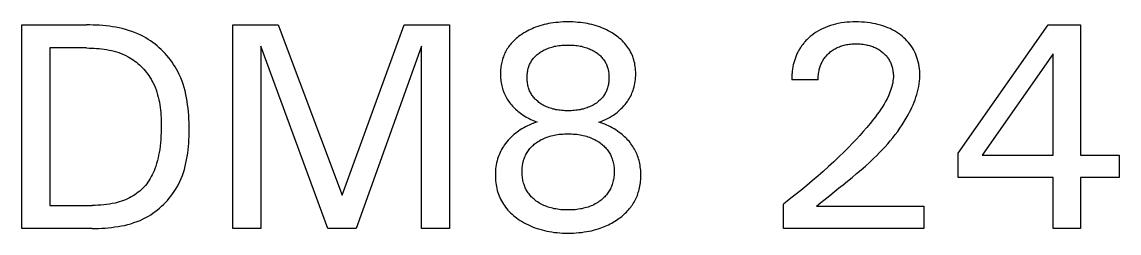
# Model space of a CAD drawing. Extents: x 0 to 420, y 0 to 297.
# Drawn here: x 160.8 to 172.64, y 219.8 to 222.08 of the extents above; entities that cross this region are included whole.
import ezdxf

# ---------------------------------------------------------------- set-up
doc = ezdxf.new("R2010")
doc.units = 0
doc.header["$LTSCALE"] = 23.1
doc.layers.add('10000_FRONT', color=7, linetype='CONTINUOUS')

msp = doc.modelspace()

# ---------------------------------------------------------------- linework, layer by layer
at = {"layer": '10000_FRONT', "color": 7, "linetype": 'CONTINUOUS'}
for p, q in [((166.507, 222.068), (166.483, 222.064)), ((166.533, 222.072), (166.507, 222.068)), ((166.56, 222.076), (166.533, 222.072)), ((166.586, 222.078), (166.56, 222.076)), ((166.612, 222.08), (166.586, 222.078)), ((166.639, 222.082), (166.612, 222.08)), ((166.666, 222.082), (166.639, 222.082)), ((166.692, 222.083), (166.666, 222.082)), ((166.719, 222.082), (166.692, 222.083)), ((166.745, 222.082), (166.719, 222.082)), ((166.772, 222.08), (166.745, 222.082)), ((166.798, 222.078), (166.772, 222.08)), ((166.825, 222.076), (166.798, 222.078)), ((166.851, 222.072), (166.825, 222.076)), ((166.877, 222.068), (166.851, 222.072)), ((166.901, 222.064), (166.877, 222.068)), ((169.638, 222.071), (169.607, 222.065)), ((169.67, 222.075), (169.638, 222.071)), ((169.701, 222.079), (169.67, 222.075)), ((169.733, 222.081), (169.701, 222.079)), ((169.765, 222.082), (169.733, 222.081)), ((169.796, 222.083), (169.765, 222.082)), ((169.827, 222.082), (169.796, 222.083)), ((169.858, 222.081), (169.827, 222.082)), ((169.889, 222.079), (169.858, 222.081)), ((169.92, 222.076), (169.889, 222.079)), ((169.951, 222.072), (169.92, 222.076)), ((169.982, 222.067), (169.951, 222.072)), ((160.8, 219.85), (160.8, 222.05)), ((160.8, 222.05), (161.497, 222.05)), ((161.532, 222.05), (161.497, 222.05)), ((161.567, 222.049), (161.532, 222.05)), ((161.602, 222.048), (161.567, 222.049)), ((161.638, 222.046), (161.602, 222.048)), ((161.673, 222.043), (161.638, 222.046)), ((161.708, 222.04), (161.673, 222.043)), ((161.743, 222.035), (161.708, 222.04)), ((161.778, 222.03), (161.743, 222.035)), ((161.813, 222.025), (161.778, 222.03)), ((161.848, 222.018), (161.813, 222.025)), ((161.882, 222.01), (161.848, 222.018)), ((161.917, 222.001), (161.882, 222.01)), ((161.95, 221.991), (161.917, 222.001)), ((161.984, 221.98), (161.95, 221.991)), ((162.016, 221.968), (161.984, 221.98)), ((162.049, 221.955), (162.016, 221.968)), ((162.081, 221.94), (162.049, 221.955)), ((163.076, 219.85), (163.076, 222.05)), ((163.076, 222.05), (163.564, 222.05)), ((163.564, 222.05), (164.255, 220.209)), ((164.255, 220.209), (164.924, 222.05)), ((164.924, 222.05), (165.412, 222.05)), ((165.412, 222.05), (165.412, 219.85)), ((166.198, 221.952), (166.185, 221.943)), ((166.215, 221.963), (166.198, 221.952)), ((166.232, 221.973), (166.215, 221.963)), ((166.25, 221.983), (166.232, 221.973)), ((166.268, 221.992), (166.25, 221.983)), ((166.286, 222.001), (166.268, 221.992)), ((166.305, 222.009), (166.286, 222.001)), ((166.323, 222.017), (166.305, 222.009)), ((166.342, 222.025), (166.323, 222.017)), ((166.365, 222.033), (166.342, 222.025)), ((166.388, 222.04), (166.365, 222.033)), ((166.412, 222.047), (166.388, 222.04)), ((166.435, 222.053), (166.412, 222.047)), ((166.459, 222.059), (166.435, 222.053)), ((166.483, 222.064), (166.459, 222.059)), ((166.925, 222.059), (166.901, 222.064)), ((166.949, 222.053), (166.925, 222.059)), ((166.973, 222.047), (166.949, 222.053)), ((166.996, 222.04), (166.973, 222.047)), ((167.019, 222.033), (166.996, 222.04)), ((167.042, 222.025), (167.019, 222.033)), ((167.064, 222.016), (167.042, 222.025)), ((167.085, 222.007), (167.064, 222.016)), ((167.106, 221.997), (167.085, 222.007)), ((167.126, 221.987), (167.106, 221.997)), ((167.147, 221.976), (167.126, 221.987)), ((167.167, 221.964), (167.147, 221.976)), ((167.186, 221.952), (167.167, 221.964)), ((167.203, 221.941), (167.186, 221.952)), ((169.349, 221.957), (169.327, 221.941)), ((169.371, 221.972), (169.349, 221.957)), ((169.395, 221.987), (169.371, 221.972)), ((169.419, 222), (169.395, 221.987)), ((169.443, 222.012), (169.419, 222)), ((169.469, 222.024), (169.443, 222.012)), ((169.496, 222.034), (169.469, 222.024)), ((169.523, 222.043), (169.496, 222.034)), ((169.551, 222.052), (169.523, 222.043)), ((169.579, 222.059), (169.551, 222.052)), ((169.607, 222.065), (169.579, 222.059)), ((170.009, 222.062), (169.982, 222.067)), ((170.036, 222.055), (170.009, 222.062)), ((170.063, 222.048), (170.036, 222.055)), ((170.09, 222.04), (170.063, 222.048)), ((170.116, 222.031), (170.09, 222.04)), ((170.142, 222.02), (170.116, 222.031)), ((170.166, 222.01), (170.142, 222.02)), ((170.19, 221.998), (170.166, 222.01)), ((170.213, 221.986), (170.19, 221.998)), ((170.235, 221.972), (170.213, 221.986)), ((170.257, 221.958), (170.235, 221.972)), ((170.278, 221.942), (170.257, 221.958)), ((170.903, 220.665), (171.873, 222.05)), ((171.873, 222.05), (172.221, 222.05)), ((172.221, 222.05), (172.221, 220.641)), ((162.112, 221.924), (162.081, 221.94)), ((162.138, 221.91), (162.112, 221.924)), ((162.163, 221.894), (162.138, 221.91)), ((162.188, 221.878), (162.163, 221.894)), ((162.212, 221.861), (162.188, 221.878)), ((162.236, 221.843), (162.212, 221.861)), ((162.259, 221.824), (162.236, 221.843)), ((166.067, 221.836), (166.058, 221.824)), ((166.077, 221.848), (166.067, 221.836)), ((166.088, 221.86), (166.077, 221.848)), ((166.099, 221.872), (166.088, 221.86)), ((166.11, 221.883), (166.099, 221.872)), ((166.122, 221.894), (166.11, 221.883)), ((166.134, 221.904), (166.122, 221.894)), ((166.146, 221.914), (166.134, 221.904)), ((166.159, 221.924), (166.146, 221.914)), ((166.172, 221.934), (166.159, 221.924)), ((166.185, 221.943), (166.172, 221.934)), ((166.626, 221.83), (166.642, 221.832)), ((166.642, 221.832), (166.659, 221.833)), ((166.659, 221.833), (166.675, 221.833)), ((166.675, 221.833), (166.692, 221.833)), ((166.692, 221.833), (166.709, 221.833)), ((166.709, 221.833), (166.725, 221.833)), ((166.725, 221.833), (166.742, 221.832)), ((166.742, 221.832), (166.759, 221.83)), ((167.218, 221.93), (167.203, 221.941)), ((167.234, 221.918), (167.218, 221.93)), ((167.249, 221.905), (167.234, 221.918)), ((167.264, 221.893), (167.249, 221.905)), ((167.278, 221.879), (167.264, 221.893)), ((167.292, 221.865), (167.278, 221.879)), ((167.305, 221.851), (167.292, 221.865)), ((167.317, 221.836), (167.305, 221.851)), ((167.328, 221.822), (167.317, 221.836)), ((169.218, 221.832), (169.212, 221.823)), ((169.225, 221.84), (169.218, 221.832)), ((169.231, 221.848), (169.225, 221.84)), ((169.238, 221.856), (169.231, 221.848)), ((169.245, 221.864), (169.238, 221.856)), ((169.252, 221.872), (169.245, 221.864)), ((169.259, 221.88), (169.252, 221.872)), ((169.267, 221.888), (169.259, 221.88)), ((169.274, 221.895), (169.267, 221.888)), ((169.282, 221.903), (169.274, 221.895)), ((169.289, 221.91), (169.282, 221.903)), ((169.297, 221.917), (169.289, 221.91)), ((169.305, 221.924), (169.297, 221.917)), ((169.327, 221.941), (169.305, 221.924)), ((169.657, 221.828), (169.67, 221.831)), ((169.67, 221.831), (169.683, 221.834)), ((169.683, 221.834), (169.697, 221.837)), ((169.697, 221.837), (169.711, 221.839)), ((169.711, 221.839), (169.725, 221.841)), ((169.725, 221.841), (169.739, 221.843)), ((169.739, 221.843), (169.754, 221.844)), ((169.754, 221.844), (169.768, 221.845)), ((169.768, 221.845), (169.782, 221.846)), ((169.782, 221.846), (169.796, 221.846)), ((169.796, 221.846), (169.812, 221.846)), ((169.812, 221.846), (169.828, 221.845)), ((169.828, 221.845), (169.844, 221.844)), ((169.844, 221.844), (169.86, 221.843)), ((169.86, 221.843), (169.876, 221.841)), ((169.876, 221.841), (169.892, 221.839)), ((169.892, 221.839), (169.907, 221.836)), ((169.907, 221.836), (169.92, 221.833)), ((169.92, 221.833), (169.932, 221.831)), ((170.297, 221.928), (170.278, 221.942)), ((170.315, 221.912), (170.297, 221.928)), ((170.333, 221.896), (170.315, 221.912)), ((170.349, 221.879), (170.333, 221.896)), ((170.365, 221.861), (170.349, 221.879)), ((170.38, 221.843), (170.365, 221.861)), ((170.394, 221.824), (170.38, 221.843)), ((161.101, 221.801), (161.101, 220.099)), ((161.497, 221.801), (161.101, 221.801)), ((161.497, 221.801), (161.524, 221.8)), ((161.524, 221.8), (161.551, 221.8)), ((161.551, 221.8), (161.578, 221.799)), ((161.578, 221.799), (161.606, 221.797)), ((161.606, 221.797), (161.633, 221.795)), ((161.633, 221.795), (161.66, 221.792)), ((161.66, 221.792), (161.687, 221.788)), ((161.687, 221.788), (161.714, 221.784)), ((161.714, 221.784), (161.741, 221.779)), ((161.741, 221.779), (161.768, 221.773)), ((161.768, 221.773), (161.794, 221.767)), ((161.794, 221.767), (161.82, 221.759)), ((161.82, 221.759), (161.846, 221.751)), ((161.846, 221.751), (161.871, 221.741)), ((161.871, 221.741), (161.896, 221.731)), ((161.896, 221.731), (161.921, 221.72)), ((161.921, 221.72), (161.945, 221.707)), ((162.281, 221.804), (162.259, 221.824)), ((162.303, 221.784), (162.281, 221.804)), ((162.324, 221.763), (162.303, 221.784)), ((162.345, 221.741), (162.324, 221.763)), ((162.365, 221.719), (162.345, 221.741)), ((162.384, 221.696), (162.365, 221.719)), ((163.377, 221.819), (163.377, 219.85)), ((164.102, 219.85), (163.377, 221.819)), ((165.111, 221.822), (164.405, 219.85)), ((165.111, 219.85), (165.111, 221.822)), ((165.999, 221.721), (165.994, 221.707)), ((166.005, 221.734), (165.999, 221.721)), ((166.011, 221.748), (166.005, 221.734)), ((166.018, 221.761), (166.011, 221.748)), ((166.025, 221.774), (166.018, 221.761)), ((166.033, 221.787), (166.025, 221.774)), ((166.041, 221.8), (166.033, 221.787)), ((166.049, 221.812), (166.041, 221.8)), ((166.058, 221.824), (166.049, 221.812)), ((166.335, 221.707), (166.343, 221.715)), ((166.343, 221.715), (166.351, 221.723)), ((166.351, 221.723), (166.36, 221.731)), ((166.36, 221.731), (166.369, 221.738)), ((166.369, 221.738), (166.379, 221.745)), ((166.379, 221.745), (166.388, 221.752)), ((166.388, 221.752), (166.4, 221.76)), ((166.4, 221.76), (166.412, 221.767)), ((166.412, 221.767), (166.424, 221.774)), ((166.424, 221.774), (166.436, 221.78)), ((166.436, 221.78), (166.449, 221.786)), ((166.449, 221.786), (166.462, 221.792)), ((166.462, 221.792), (166.475, 221.797)), ((166.475, 221.797), (166.489, 221.802)), ((166.489, 221.802), (166.503, 221.807)), ((166.503, 221.807), (166.517, 221.811)), ((166.517, 221.811), (166.532, 221.815)), ((166.532, 221.815), (166.546, 221.819)), ((166.546, 221.819), (166.561, 221.822)), ((166.561, 221.822), (166.576, 221.824)), ((166.576, 221.824), (166.592, 221.827)), ((166.592, 221.827), (166.609, 221.829)), ((166.609, 221.829), (166.626, 221.83)), ((166.759, 221.83), (166.775, 221.829)), ((166.775, 221.829), (166.792, 221.827)), ((166.792, 221.827), (166.808, 221.824)), ((166.808, 221.824), (166.823, 221.822)), ((166.823, 221.822), (166.838, 221.819)), ((166.838, 221.819), (166.852, 221.815)), ((166.852, 221.815), (166.867, 221.811)), ((166.867, 221.811), (166.881, 221.807)), ((166.881, 221.807), (166.896, 221.802)), ((166.896, 221.802), (166.91, 221.797)), ((166.91, 221.797), (166.923, 221.792)), ((166.923, 221.792), (166.935, 221.786)), ((166.935, 221.786), (166.948, 221.78)), ((166.948, 221.78), (166.96, 221.774)), ((166.96, 221.774), (166.973, 221.767)), ((166.973, 221.767), (166.985, 221.76)), ((166.985, 221.76), (166.996, 221.752)), ((166.996, 221.752), (166.998, 221.751)), ((166.998, 221.751), (167.008, 221.744)), ((167.008, 221.744), (167.017, 221.737)), ((167.017, 221.737), (167.025, 221.73)), ((167.025, 221.73), (167.034, 221.722)), ((167.034, 221.722), (167.042, 221.715)), ((167.042, 221.715), (167.05, 221.706)), ((167.339, 221.807), (167.328, 221.822)), ((167.349, 221.791), (167.339, 221.807)), ((167.358, 221.776), (167.349, 221.791)), ((167.367, 221.76), (167.358, 221.776)), ((167.375, 221.743), (167.367, 221.76)), ((167.383, 221.727), (167.375, 221.743)), ((167.39, 221.71), (167.383, 221.727)), ((169.153, 221.716), (169.149, 221.706)), ((169.158, 221.727), (169.153, 221.716)), ((169.162, 221.737), (169.158, 221.727)), ((169.167, 221.747), (169.162, 221.737)), ((169.172, 221.758), (169.167, 221.747)), ((169.177, 221.768), (169.172, 221.758)), ((169.183, 221.777), (169.177, 221.768)), ((169.189, 221.787), (169.183, 221.777)), ((169.194, 221.797), (169.189, 221.787)), ((169.2, 221.806), (169.194, 221.797)), ((169.206, 221.815), (169.2, 221.806)), ((169.212, 221.823), (169.206, 221.815)), ((169.472, 221.709), (169.479, 221.717)), ((169.479, 221.717), (169.487, 221.726)), ((169.487, 221.726), (169.495, 221.734)), ((169.495, 221.734), (169.503, 221.741)), ((169.503, 221.741), (169.512, 221.75)), ((169.512, 221.75), (169.522, 221.758)), ((169.522, 221.758), (169.531, 221.766)), ((169.531, 221.766), (169.542, 221.773)), ((169.542, 221.773), (169.552, 221.78)), ((169.552, 221.78), (169.563, 221.787)), ((169.563, 221.787), (169.574, 221.793)), ((169.574, 221.793), (169.585, 221.799)), ((169.585, 221.799), (169.596, 221.805)), ((169.596, 221.805), (169.608, 221.81)), ((169.608, 221.81), (169.62, 221.815)), ((169.62, 221.815), (169.633, 221.82)), ((169.633, 221.82), (169.645, 221.824)), ((169.645, 221.824), (169.657, 221.828)), ((169.932, 221.831), (169.944, 221.827)), ((169.944, 221.827), (169.956, 221.824)), ((169.956, 221.824), (169.968, 221.82)), ((169.968, 221.82), (169.98, 221.816)), ((169.98, 221.816), (169.991, 221.811)), ((169.991, 221.811), (170.003, 221.806)), ((170.003, 221.806), (170.014, 221.801)), ((170.014, 221.801), (170.024, 221.796)), ((170.024, 221.796), (170.035, 221.79)), ((170.035, 221.79), (170.045, 221.784)), ((170.045, 221.784), (170.055, 221.778)), ((170.055, 221.778), (170.064, 221.771)), ((170.064, 221.771), (170.074, 221.764)), ((170.074, 221.764), (170.083, 221.757)), ((170.083, 221.757), (170.092, 221.75)), ((170.092, 221.75), (170.1, 221.743)), ((170.1, 221.743), (170.108, 221.735)), ((170.108, 221.735), (170.115, 221.727)), ((170.115, 221.727), (170.123, 221.719)), ((170.123, 221.719), (170.13, 221.711)), ((170.407, 221.804), (170.394, 221.824)), ((170.419, 221.784), (170.407, 221.804)), ((170.43, 221.764), (170.419, 221.784)), ((170.44, 221.742), (170.43, 221.764)), ((170.449, 221.721), (170.44, 221.742)), ((170.457, 221.699), (170.449, 221.721)), ((171.926, 221.737), (171.161, 220.641)), ((171.926, 220.641), (171.926, 221.737)), ((161.945, 221.707), (161.964, 221.696)), ((161.964, 221.696), (161.982, 221.685)), ((161.982, 221.685), (162, 221.673)), ((162, 221.673), (162.018, 221.66)), ((162.018, 221.66), (162.035, 221.647)), ((162.035, 221.647), (162.052, 221.633)), ((162.052, 221.633), (162.069, 221.618)), ((162.069, 221.618), (162.084, 221.603)), ((162.084, 221.603), (162.1, 221.587)), ((162.402, 221.672), (162.384, 221.696)), ((162.42, 221.648), (162.402, 221.672)), ((162.436, 221.623), (162.42, 221.648)), ((162.452, 221.598), (162.436, 221.623)), ((162.467, 221.573), (162.452, 221.598)), ((165.968, 221.6), (165.966, 221.585)), ((165.97, 221.616), (165.968, 221.6)), ((165.973, 221.632), (165.97, 221.616)), ((165.976, 221.647), (165.973, 221.632)), ((165.98, 221.662), (165.976, 221.647)), ((165.984, 221.678), (165.98, 221.662)), ((165.989, 221.693), (165.984, 221.678)), ((165.994, 221.707), (165.989, 221.693)), ((166.266, 221.59), (166.27, 221.601)), ((166.27, 221.601), (166.274, 221.611)), ((166.274, 221.611), (166.278, 221.622)), ((166.278, 221.622), (166.283, 221.632)), ((166.283, 221.632), (166.288, 221.642)), ((166.288, 221.642), (166.293, 221.652)), ((166.293, 221.652), (166.299, 221.662)), ((166.299, 221.662), (166.305, 221.671)), ((166.305, 221.671), (166.312, 221.68)), ((166.312, 221.68), (166.319, 221.69)), ((166.319, 221.69), (166.327, 221.699)), ((166.327, 221.699), (166.335, 221.707)), ((167.05, 221.706), (167.058, 221.698)), ((167.058, 221.698), (167.065, 221.689)), ((167.065, 221.689), (167.072, 221.68)), ((167.072, 221.68), (167.079, 221.671)), ((167.079, 221.671), (167.085, 221.662)), ((167.085, 221.662), (167.091, 221.652)), ((167.091, 221.652), (167.097, 221.642)), ((167.097, 221.642), (167.102, 221.632)), ((167.102, 221.632), (167.106, 221.622)), ((167.106, 221.622), (167.111, 221.611)), ((167.111, 221.611), (167.115, 221.601)), ((167.115, 221.601), (167.118, 221.59)), ((167.396, 221.693), (167.39, 221.71)), ((167.401, 221.674), (167.396, 221.693)), ((167.406, 221.656), (167.401, 221.674)), ((167.411, 221.637), (167.406, 221.656)), ((167.414, 221.618), (167.411, 221.637)), ((167.417, 221.599), (167.414, 221.618)), ((167.419, 221.579), (167.417, 221.599)), ((169.119, 221.604), (169.117, 221.592)), ((169.122, 221.617), (169.119, 221.604)), ((169.125, 221.629), (169.122, 221.617)), ((169.128, 221.641), (169.125, 221.629)), ((169.131, 221.652), (169.128, 221.641)), ((169.134, 221.663), (169.131, 221.652)), ((169.138, 221.674), (169.134, 221.663)), ((169.141, 221.684), (169.138, 221.674)), ((169.145, 221.695), (169.141, 221.684)), ((169.149, 221.706), (169.145, 221.695)), ((169.409, 221.59), (169.413, 221.601)), ((169.413, 221.601), (169.417, 221.612)), ((169.417, 221.612), (169.421, 221.622)), ((169.421, 221.622), (169.425, 221.633)), ((169.425, 221.633), (169.43, 221.643)), ((169.43, 221.643), (169.435, 221.653)), ((169.435, 221.653), (169.441, 221.663)), ((169.441, 221.663), (169.446, 221.673)), ((169.446, 221.673), (169.452, 221.682)), ((169.452, 221.682), (169.459, 221.691)), ((169.459, 221.691), (169.465, 221.7)), ((169.465, 221.7), (169.472, 221.709)), ((170.13, 221.711), (170.137, 221.702)), ((170.137, 221.702), (170.143, 221.694)), ((170.143, 221.694), (170.149, 221.685)), ((170.149, 221.685), (170.155, 221.675)), ((170.155, 221.675), (170.16, 221.666)), ((170.16, 221.666), (170.165, 221.656)), ((170.165, 221.656), (170.17, 221.646)), ((170.17, 221.646), (170.174, 221.636)), ((170.174, 221.636), (170.179, 221.626)), ((170.179, 221.626), (170.182, 221.616)), ((170.182, 221.616), (170.186, 221.605)), ((170.186, 221.605), (170.189, 221.595)), ((170.189, 221.595), (170.192, 221.583)), ((170.464, 221.676), (170.457, 221.699)), ((170.471, 221.652), (170.464, 221.676)), ((170.476, 221.627), (170.471, 221.652)), ((170.48, 221.601), (170.476, 221.627)), ((170.484, 221.576), (170.48, 221.601)), ((162.1, 221.587), (162.115, 221.571)), ((162.115, 221.571), (162.129, 221.554)), ((162.129, 221.554), (162.143, 221.537)), ((162.143, 221.537), (162.156, 221.52)), ((162.156, 221.52), (162.169, 221.502)), ((162.169, 221.502), (162.181, 221.484)), ((162.181, 221.484), (162.193, 221.465)), ((162.481, 221.547), (162.467, 221.573)), ((162.498, 221.513), (162.481, 221.547)), ((162.513, 221.479), (162.498, 221.513)), ((162.527, 221.444), (162.513, 221.479)), ((165.963, 221.537), (165.962, 221.521)), ((165.962, 221.521), (165.963, 221.505)), ((165.964, 221.569), (165.963, 221.553)), ((165.963, 221.553), (165.963, 221.537)), ((165.963, 221.505), (165.963, 221.489)), ((165.963, 221.489), (165.964, 221.473)), ((165.966, 221.585), (165.964, 221.569)), ((166.251, 221.493), (166.252, 221.506)), ((166.251, 221.481), (166.251, 221.493)), ((166.251, 221.468), (166.251, 221.481)), ((166.252, 221.518), (166.254, 221.53)), ((166.252, 221.506), (166.252, 221.518)), ((166.254, 221.53), (166.255, 221.542)), ((166.255, 221.542), (166.257, 221.554)), ((166.257, 221.554), (166.26, 221.566)), ((166.26, 221.566), (166.263, 221.578)), ((166.263, 221.578), (166.266, 221.59)), ((167.118, 221.59), (167.122, 221.578)), ((167.122, 221.578), (167.124, 221.566)), ((167.124, 221.566), (167.127, 221.554)), ((167.127, 221.554), (167.129, 221.542)), ((167.129, 221.542), (167.131, 221.53)), ((167.131, 221.53), (167.132, 221.518)), ((167.132, 221.518), (167.133, 221.506)), ((167.133, 221.506), (167.133, 221.493)), ((167.133, 221.493), (167.133, 221.481)), ((167.133, 221.481), (167.133, 221.468)), ((167.421, 221.56), (167.419, 221.579)), ((167.419, 221.46), (167.421, 221.481)), ((167.422, 221.541), (167.421, 221.56)), ((167.421, 221.481), (167.422, 221.501)), ((167.422, 221.521), (167.422, 221.541)), ((167.422, 221.501), (167.422, 221.521)), ((169.107, 221.505), (169.106, 221.493)), ((169.106, 221.493), (169.106, 221.481)), ((169.106, 221.481), (169.106, 221.468)), ((169.108, 221.518), (169.107, 221.505)), ((169.109, 221.53), (169.108, 221.518)), ((169.11, 221.543), (169.109, 221.53)), ((169.111, 221.555), (169.11, 221.543)), ((169.113, 221.567), (169.111, 221.555)), ((169.115, 221.58), (169.113, 221.567)), ((169.117, 221.592), (169.115, 221.58)), ((169.391, 221.47), (169.392, 221.484)), ((169.392, 221.498), (169.394, 221.512)), ((169.392, 221.484), (169.392, 221.498)), ((169.394, 221.512), (169.396, 221.526)), ((169.396, 221.526), (169.398, 221.54)), ((169.398, 221.54), (169.4, 221.554)), ((169.4, 221.554), (169.403, 221.568)), ((169.403, 221.568), (169.406, 221.579)), ((169.406, 221.579), (169.409, 221.59)), ((170.192, 221.583), (170.194, 221.571)), ((170.194, 221.571), (170.197, 221.559)), ((170.197, 221.559), (170.198, 221.547)), ((170.198, 221.547), (170.2, 221.535)), ((170.2, 221.535), (170.201, 221.523)), ((170.201, 221.523), (170.202, 221.511)), ((170.202, 221.487), (170.201, 221.466)), ((170.202, 221.511), (170.202, 221.499)), ((170.202, 221.499), (170.202, 221.487)), ((170.486, 221.551), (170.484, 221.576)), ((170.487, 221.525), (170.486, 221.551)), ((170.486, 221.47), (170.487, 221.5)), ((170.487, 221.5), (170.487, 221.525)), ((162.193, 221.465), (162.203, 221.446)), ((162.203, 221.446), (162.213, 221.427)), ((162.213, 221.427), (162.226, 221.402)), ((162.226, 221.402), (162.237, 221.376)), ((162.237, 221.376), (162.247, 221.35)), ((162.539, 221.408), (162.527, 221.444)), ((162.55, 221.372), (162.539, 221.408)), ((162.56, 221.336), (162.55, 221.372)), ((165.964, 221.473), (165.966, 221.457)), ((165.966, 221.457), (165.968, 221.441)), ((165.968, 221.441), (165.97, 221.425)), ((165.97, 221.425), (165.973, 221.409)), ((165.973, 221.409), (165.976, 221.393)), ((165.976, 221.393), (165.98, 221.377)), ((165.98, 221.377), (165.985, 221.362)), ((165.985, 221.362), (165.989, 221.347)), ((166.252, 221.456), (166.251, 221.468)), ((166.252, 221.444), (166.252, 221.456)), ((166.254, 221.431), (166.252, 221.444)), ((166.255, 221.419), (166.254, 221.431)), ((166.257, 221.407), (166.255, 221.419)), ((166.26, 221.395), (166.257, 221.407)), ((166.263, 221.383), (166.26, 221.395)), ((166.266, 221.371), (166.263, 221.383)), ((166.269, 221.36), (166.266, 221.371)), ((166.273, 221.349), (166.269, 221.36)), ((167.115, 221.36), (167.111, 221.349)), ((167.118, 221.371), (167.115, 221.36)), ((167.122, 221.383), (167.118, 221.371)), ((167.125, 221.395), (167.122, 221.383)), ((167.127, 221.407), (167.125, 221.395)), ((167.129, 221.419), (167.127, 221.407)), ((167.131, 221.431), (167.129, 221.419)), ((167.132, 221.444), (167.131, 221.431)), ((167.133, 221.456), (167.132, 221.444)), ((167.133, 221.468), (167.133, 221.456)), ((167.394, 221.344), (167.399, 221.361)), ((167.399, 221.361), (167.405, 221.38)), ((167.405, 221.38), (167.41, 221.4)), ((167.41, 221.4), (167.413, 221.42)), ((167.413, 221.42), (167.417, 221.44)), ((167.417, 221.44), (167.419, 221.46)), ((169.106, 221.468), (169.106, 221.456)), ((169.391, 221.456), (169.106, 221.456)), ((169.391, 221.456), (169.391, 221.47)), ((170.18, 221.363), (170.173, 221.342)), ((170.186, 221.383), (170.18, 221.363)), ((170.191, 221.404), (170.186, 221.383)), ((170.195, 221.424), (170.191, 221.404)), ((170.198, 221.445), (170.195, 221.424)), ((170.201, 221.466), (170.198, 221.445)), ((170.47, 221.355), (170.476, 221.383)), ((170.476, 221.383), (170.48, 221.412)), ((170.48, 221.412), (170.484, 221.441)), ((170.484, 221.441), (170.486, 221.47)), ((162.247, 221.35), (162.256, 221.323)), ((162.256, 221.323), (162.264, 221.296)), ((162.264, 221.296), (162.271, 221.269)), ((162.271, 221.269), (162.277, 221.242)), ((162.277, 221.242), (162.283, 221.214)), ((162.569, 221.299), (162.56, 221.336)), ((162.576, 221.262), (162.569, 221.299)), ((162.583, 221.225), (162.576, 221.262)), ((165.989, 221.347), (165.995, 221.332)), ((165.995, 221.332), (166, 221.318)), ((166, 221.318), (166.006, 221.304)), ((166.006, 221.304), (166.013, 221.29)), ((166.013, 221.29), (166.02, 221.276)), ((166.02, 221.276), (166.027, 221.263)), ((166.027, 221.263), (166.035, 221.249)), ((166.035, 221.249), (166.043, 221.236)), ((166.278, 221.339), (166.273, 221.349)), ((166.282, 221.328), (166.278, 221.339)), ((166.287, 221.318), (166.282, 221.328)), ((166.293, 221.308), (166.287, 221.318)), ((166.298, 221.298), (166.293, 221.308)), ((166.305, 221.289), (166.298, 221.298)), ((166.311, 221.279), (166.305, 221.289)), ((166.318, 221.27), (166.311, 221.279)), ((166.326, 221.261), (166.318, 221.27)), ((166.334, 221.252), (166.326, 221.261)), ((166.342, 221.244), (166.334, 221.252)), ((166.35, 221.236), (166.342, 221.244)), ((167.043, 221.244), (167.034, 221.236)), ((167.051, 221.252), (167.043, 221.244)), ((167.059, 221.261), (167.051, 221.252)), ((167.066, 221.27), (167.059, 221.261)), ((167.073, 221.279), (167.066, 221.27)), ((167.08, 221.289), (167.073, 221.279)), ((167.086, 221.298), (167.08, 221.289)), ((167.092, 221.308), (167.086, 221.298)), ((167.097, 221.318), (167.092, 221.308)), ((167.102, 221.328), (167.097, 221.318)), ((167.107, 221.339), (167.102, 221.328)), ((167.111, 221.349), (167.107, 221.339)), ((167.342, 221.236), (167.351, 221.251)), ((167.351, 221.251), (167.36, 221.266)), ((167.36, 221.266), (167.368, 221.281)), ((167.368, 221.281), (167.375, 221.297)), ((167.375, 221.297), (167.382, 221.312)), ((167.382, 221.312), (167.388, 221.328)), ((167.388, 221.328), (167.394, 221.344)), ((170.134, 221.253), (170.118, 221.223)), ((170.148, 221.283), (170.134, 221.253)), ((170.157, 221.303), (170.148, 221.283)), ((170.165, 221.322), (170.157, 221.303)), ((170.173, 221.342), (170.165, 221.322)), ((170.426, 221.214), (170.437, 221.242)), ((170.437, 221.242), (170.446, 221.27)), ((170.446, 221.27), (170.455, 221.298)), ((170.455, 221.298), (170.463, 221.326)), ((170.463, 221.326), (170.47, 221.355)), ((162.283, 221.214), (162.287, 221.186)), ((162.287, 221.186), (162.291, 221.158)), ((162.291, 221.158), (162.295, 221.13)), ((162.295, 221.13), (162.297, 221.102)), ((162.588, 221.187), (162.583, 221.225)), ((162.593, 221.149), (162.588, 221.187)), ((162.597, 221.111), (162.593, 221.149)), ((166.043, 221.236), (166.052, 221.223)), ((166.052, 221.223), (166.061, 221.21)), ((166.061, 221.21), (166.071, 221.198)), ((166.071, 221.198), (166.082, 221.185)), ((166.082, 221.185), (166.092, 221.173)), ((166.092, 221.173), (166.103, 221.161)), ((166.103, 221.161), (166.115, 221.15)), ((166.115, 221.15), (166.127, 221.138)), ((166.127, 221.138), (166.139, 221.127)), ((166.139, 221.127), (166.151, 221.117)), ((166.359, 221.228), (166.35, 221.236)), ((166.368, 221.221), (166.359, 221.228)), ((166.377, 221.213), (166.368, 221.221)), ((166.387, 221.206), (166.377, 221.213)), ((166.398, 221.199), (166.387, 221.206)), ((166.41, 221.191), (166.398, 221.199)), ((166.422, 221.184), (166.41, 221.191)), ((166.435, 221.177), (166.422, 221.184)), ((166.447, 221.171), (166.435, 221.177)), ((166.46, 221.165), (166.447, 221.171)), ((166.473, 221.16), (166.46, 221.165)), ((166.487, 221.154), (166.473, 221.16)), ((166.502, 221.149), (166.487, 221.154)), ((166.516, 221.145), (166.502, 221.149)), ((166.531, 221.141), (166.516, 221.145)), ((166.545, 221.138), (166.531, 221.141)), ((166.56, 221.134), (166.545, 221.138)), ((166.575, 221.132), (166.56, 221.134)), ((166.592, 221.129), (166.575, 221.132)), ((166.608, 221.127), (166.592, 221.129)), ((166.625, 221.125), (166.608, 221.127)), ((166.642, 221.124), (166.625, 221.125)), ((166.659, 221.123), (166.642, 221.124)), ((166.675, 221.122), (166.659, 221.123)), ((166.692, 221.122), (166.675, 221.122)), ((166.709, 221.122), (166.692, 221.122)), ((166.726, 221.123), (166.709, 221.122)), ((166.743, 221.124), (166.726, 221.123)), ((166.759, 221.125), (166.743, 221.124)), ((166.776, 221.127), (166.759, 221.125)), ((166.793, 221.129), (166.776, 221.127)), ((166.809, 221.132), (166.793, 221.129)), ((166.824, 221.134), (166.809, 221.132)), ((166.839, 221.138), (166.824, 221.134)), ((166.854, 221.141), (166.839, 221.138)), ((166.868, 221.145), (166.854, 221.141)), ((166.883, 221.149), (166.868, 221.145)), ((166.897, 221.154), (166.883, 221.149)), ((166.911, 221.16), (166.897, 221.154)), ((166.924, 221.165), (166.911, 221.16)), ((166.937, 221.171), (166.924, 221.165)), ((166.95, 221.177), (166.937, 221.171)), ((166.962, 221.184), (166.95, 221.177)), ((166.974, 221.191), (166.962, 221.184)), ((166.986, 221.199), (166.974, 221.191)), ((166.998, 221.206), (166.986, 221.199)), ((167.007, 221.213), (166.998, 221.206)), ((167.016, 221.221), (167.007, 221.213)), ((167.025, 221.228), (167.016, 221.221)), ((167.034, 221.236), (167.025, 221.228)), ((167.236, 221.118), (167.252, 221.131)), ((167.252, 221.131), (167.267, 221.145)), ((167.267, 221.145), (167.281, 221.159)), ((167.281, 221.159), (167.295, 221.174)), ((167.295, 221.174), (167.308, 221.19)), ((167.308, 221.19), (167.32, 221.206)), ((167.32, 221.206), (167.332, 221.222)), ((167.332, 221.222), (167.342, 221.236)), ((170.067, 221.138), (170.048, 221.111)), ((170.085, 221.166), (170.067, 221.138)), ((170.102, 221.194), (170.085, 221.166)), ((170.118, 221.223), (170.102, 221.194)), ((170.377, 221.106), (170.39, 221.132)), ((170.39, 221.132), (170.403, 221.159)), ((170.403, 221.159), (170.415, 221.186)), ((170.415, 221.186), (170.426, 221.214)), ((162.297, 221.102), (162.3, 221.074)), ((162.3, 221.074), (162.301, 221.045)), ((162.301, 221.045), (162.302, 221.017)), ((162.302, 221.017), (162.303, 220.988)), ((162.599, 221.073), (162.597, 221.111)), ((162.602, 221.034), (162.599, 221.073)), ((162.603, 220.995), (162.602, 221.034)), ((166.151, 221.117), (166.164, 221.107)), ((166.164, 221.107), (166.178, 221.095)), ((166.178, 221.095), (166.194, 221.084)), ((166.194, 221.084), (166.209, 221.074)), ((166.209, 221.074), (166.225, 221.064)), ((166.225, 221.064), (166.241, 221.054)), ((166.241, 221.054), (166.257, 221.045)), ((166.257, 221.045), (166.274, 221.037)), ((166.274, 221.037), (166.29, 221.028)), ((166.29, 221.028), (166.307, 221.021)), ((166.307, 221.021), (166.325, 221.014)), ((166.325, 221.014), (166.342, 221.007)), ((166.342, 221.007), (166.36, 221.001)), ((167.024, 220.999), (167.048, 221.008)), ((167.048, 221.008), (167.071, 221.017)), ((167.071, 221.017), (167.095, 221.028)), ((167.095, 221.028), (167.117, 221.038)), ((167.117, 221.038), (167.139, 221.05)), ((167.139, 221.05), (167.16, 221.063)), ((167.16, 221.063), (167.181, 221.076)), ((167.181, 221.076), (167.201, 221.09)), ((167.201, 221.09), (167.221, 221.105)), ((167.221, 221.105), (167.236, 221.118)), ((169.988, 221.03), (169.953, 220.985)), ((170.009, 221.057), (169.988, 221.03)), ((170.028, 221.084), (170.009, 221.057)), ((170.048, 221.111), (170.028, 221.084)), ((170.297, 220.969), (170.32, 221.005)), ((170.32, 221.005), (170.342, 221.042)), ((170.342, 221.042), (170.363, 221.08)), ((170.363, 221.08), (170.377, 221.106)), ((162.302, 220.886), (162.3, 220.849)), ((162.303, 220.923), (162.302, 220.886)), ((162.303, 220.988), (162.303, 220.96)), ((162.303, 220.96), (162.303, 220.923)), ((162.604, 220.957), (162.603, 220.995)), ((162.604, 220.918), (162.604, 220.957)), ((162.604, 220.882), (162.604, 220.918)), ((166.142, 220.891), (166.125, 220.877)), ((166.159, 220.903), (166.142, 220.891)), ((166.177, 220.915), (166.159, 220.903)), ((166.195, 220.927), (166.177, 220.915)), ((166.214, 220.938), (166.195, 220.927)), ((166.234, 220.948), (166.214, 220.938)), ((166.253, 220.958), (166.234, 220.948)), ((166.274, 220.968), (166.253, 220.958)), ((166.302, 220.98), (166.274, 220.968)), ((166.331, 220.991), (166.302, 220.98)), ((166.36, 221.001), (166.331, 220.991)), ((167.046, 220.992), (167.024, 220.999)), ((167.067, 220.985), (167.046, 220.992)), ((167.088, 220.976), (167.067, 220.985)), ((167.109, 220.967), (167.088, 220.976)), ((167.129, 220.958), (167.109, 220.967)), ((167.149, 220.948), (167.129, 220.958)), ((167.169, 220.937), (167.149, 220.948)), ((167.188, 220.926), (167.169, 220.937)), ((167.207, 220.915), (167.188, 220.926)), ((167.225, 220.902), (167.207, 220.915)), ((167.243, 220.889), (167.225, 220.902)), ((167.261, 220.876), (167.243, 220.889)), ((169.878, 220.898), (169.84, 220.855)), ((169.916, 220.941), (169.878, 220.898)), ((169.953, 220.985), (169.916, 220.941)), ((170.223, 220.864), (170.249, 220.898)), ((170.249, 220.898), (170.273, 220.933)), ((170.273, 220.933), (170.297, 220.969)), ((162.295, 220.776), (162.291, 220.74)), ((162.298, 220.813), (162.295, 220.776)), ((162.3, 220.849), (162.298, 220.813)), ((162.597, 220.736), (162.599, 220.772)), ((162.599, 220.772), (162.601, 220.809)), ((162.601, 220.809), (162.603, 220.845)), ((162.603, 220.845), (162.604, 220.882)), ((166.017, 220.769), (166.004, 220.752)), ((166.031, 220.786), (166.017, 220.769)), ((166.045, 220.803), (166.031, 220.786)), ((166.06, 220.819), (166.045, 220.803)), ((166.075, 220.834), (166.06, 220.819)), ((166.091, 220.849), (166.075, 220.834)), ((166.108, 220.864), (166.091, 220.849)), ((166.125, 220.877), (166.108, 220.864)), ((166.328, 220.76), (166.338, 220.768)), ((166.338, 220.768), (166.349, 220.776)), ((166.349, 220.776), (166.362, 220.785)), ((166.362, 220.785), (166.376, 220.794)), ((166.376, 220.794), (166.389, 220.802)), ((166.389, 220.802), (166.403, 220.81)), ((166.403, 220.81), (166.418, 220.817)), ((166.418, 220.817), (166.432, 220.824)), ((166.432, 220.824), (166.447, 220.83)), ((166.447, 220.83), (166.463, 220.836)), ((166.463, 220.836), (166.479, 220.842)), ((166.479, 220.842), (166.495, 220.847)), ((166.495, 220.847), (166.511, 220.851)), ((166.511, 220.851), (166.528, 220.855)), ((166.528, 220.855), (166.544, 220.859)), ((166.544, 220.859), (166.561, 220.862)), ((166.561, 220.862), (166.58, 220.865)), ((166.58, 220.865), (166.598, 220.868)), ((166.598, 220.868), (166.617, 220.869)), ((166.617, 220.869), (166.636, 220.871)), ((166.636, 220.871), (166.655, 220.872)), ((166.655, 220.872), (166.673, 220.873)), ((166.673, 220.873), (166.692, 220.873)), ((166.692, 220.873), (166.711, 220.873)), ((166.711, 220.873), (166.73, 220.872)), ((166.73, 220.872), (166.749, 220.871)), ((166.749, 220.871), (166.768, 220.869)), ((166.768, 220.869), (166.787, 220.868)), ((166.787, 220.868), (166.805, 220.865)), ((166.805, 220.865), (166.824, 220.862)), ((166.824, 220.862), (166.841, 220.859)), ((166.841, 220.859), (166.857, 220.855)), ((166.857, 220.855), (166.874, 220.851)), ((166.874, 220.851), (166.89, 220.847)), ((166.89, 220.847), (166.907, 220.842)), ((166.907, 220.842), (166.923, 220.836)), ((166.923, 220.836), (166.939, 220.83)), ((166.939, 220.83), (166.954, 220.824)), ((166.954, 220.824), (166.968, 220.817)), ((166.968, 220.817), (166.982, 220.81)), ((166.982, 220.81), (166.996, 220.802)), ((166.996, 220.802), (167.01, 220.794)), ((167.01, 220.794), (167.024, 220.785)), ((167.024, 220.785), (167.037, 220.776)), ((167.037, 220.776), (167.047, 220.768)), ((167.047, 220.768), (167.058, 220.76)), ((167.275, 220.865), (167.261, 220.876)), ((167.288, 220.854), (167.275, 220.865)), ((167.301, 220.842), (167.288, 220.854)), ((167.314, 220.83), (167.301, 220.842)), ((167.326, 220.818), (167.314, 220.83)), ((167.338, 220.805), (167.326, 220.818)), ((167.35, 220.792), (167.338, 220.805)), ((167.361, 220.779), (167.35, 220.792)), ((167.371, 220.765), (167.361, 220.779)), ((169.762, 220.771), (169.722, 220.729)), ((169.801, 220.812), (169.762, 220.771)), ((169.84, 220.855), (169.801, 220.812)), ((170.141, 220.765), (170.169, 220.797)), ((170.169, 220.797), (170.196, 220.83)), ((170.196, 220.83), (170.223, 220.864)), ((162.281, 220.673), (162.275, 220.643)), ((162.286, 220.703), (162.281, 220.673)), ((162.291, 220.74), (162.286, 220.703)), ((162.584, 220.629), (162.589, 220.664)), ((162.589, 220.664), (162.593, 220.7)), ((162.593, 220.7), (162.597, 220.736)), ((165.951, 220.655), (165.944, 220.637)), ((165.958, 220.671), (165.951, 220.655)), ((165.966, 220.688), (165.958, 220.671)), ((165.975, 220.704), (165.966, 220.688)), ((165.984, 220.721), (165.975, 220.704)), ((165.994, 220.736), (165.984, 220.721)), ((166.004, 220.752), (165.994, 220.736)), ((166.232, 220.638), (166.237, 220.649)), ((166.237, 220.649), (166.243, 220.661)), ((166.243, 220.661), (166.25, 220.672)), ((166.25, 220.672), (166.257, 220.683)), ((166.257, 220.683), (166.264, 220.693)), ((166.264, 220.693), (166.272, 220.704)), ((166.272, 220.704), (166.281, 220.714)), ((166.281, 220.714), (166.289, 220.724)), ((166.289, 220.724), (166.299, 220.733)), ((166.299, 220.733), (166.308, 220.743)), ((166.308, 220.743), (166.318, 220.751)), ((166.318, 220.751), (166.328, 220.76)), ((167.058, 220.76), (167.068, 220.752)), ((167.068, 220.752), (167.078, 220.743)), ((167.078, 220.743), (167.087, 220.734)), ((167.087, 220.734), (167.096, 220.724)), ((167.096, 220.724), (167.105, 220.714)), ((167.105, 220.714), (167.114, 220.704)), ((167.114, 220.704), (167.122, 220.694)), ((167.122, 220.694), (167.129, 220.683)), ((167.129, 220.683), (167.136, 220.673)), ((167.136, 220.673), (167.142, 220.661)), ((167.142, 220.661), (167.149, 220.65)), ((167.149, 220.65), (167.154, 220.639)), ((167.382, 220.751), (167.371, 220.765)), ((167.391, 220.737), (167.382, 220.751)), ((167.4, 220.723), (167.391, 220.737)), ((167.408, 220.709), (167.4, 220.723)), ((167.416, 220.694), (167.408, 220.709)), ((167.424, 220.679), (167.416, 220.694)), ((167.431, 220.664), (167.424, 220.679)), ((167.437, 220.649), (167.431, 220.664)), ((167.443, 220.634), (167.437, 220.649)), ((169.668, 220.676), (169.614, 220.623)), ((169.722, 220.729), (169.668, 220.676)), ((170.023, 220.64), (170.054, 220.67)), ((170.054, 220.67), (170.083, 220.701)), ((170.083, 220.701), (170.113, 220.733)), ((170.113, 220.733), (170.141, 220.765)), ((170.903, 220.4), (170.903, 220.665)), ((162.253, 220.553), (162.243, 220.524)), ((162.261, 220.583), (162.253, 220.553)), ((162.268, 220.613), (162.261, 220.583)), ((162.275, 220.643), (162.268, 220.613)), ((162.562, 220.524), (162.57, 220.558)), ((162.57, 220.558), (162.577, 220.593)), ((162.577, 220.593), (162.584, 220.629)), ((165.917, 220.539), (165.914, 220.517)), ((165.921, 220.56), (165.917, 220.539)), ((165.926, 220.581), (165.921, 220.56)), ((165.932, 220.602), (165.926, 220.581)), ((165.938, 220.62), (165.932, 220.602)), ((165.944, 220.637), (165.938, 220.62)), ((166.199, 220.522), (166.201, 220.535)), ((166.201, 220.535), (166.204, 220.549)), ((166.204, 220.549), (166.206, 220.563)), ((166.206, 220.563), (166.21, 220.576)), ((166.21, 220.576), (166.213, 220.59)), ((166.213, 220.59), (166.217, 220.602)), ((166.217, 220.602), (166.222, 220.614)), ((166.222, 220.614), (166.226, 220.626)), ((166.226, 220.626), (166.232, 220.638)), ((167.154, 220.639), (167.159, 220.627)), ((167.159, 220.627), (167.164, 220.615)), ((167.164, 220.615), (167.169, 220.603)), ((167.169, 220.603), (167.173, 220.59)), ((167.173, 220.59), (167.176, 220.577)), ((167.176, 220.577), (167.18, 220.563)), ((167.18, 220.563), (167.182, 220.55)), ((167.182, 220.55), (167.185, 220.536)), ((167.185, 220.536), (167.186, 220.522)), ((167.449, 220.618), (167.443, 220.634)), ((167.454, 220.602), (167.449, 220.618)), ((167.459, 220.585), (167.454, 220.602)), ((167.463, 220.569), (167.459, 220.585)), ((167.466, 220.552), (167.463, 220.569)), ((167.47, 220.534), (167.466, 220.552)), ((167.472, 220.517), (167.47, 220.534)), ((169.559, 220.57), (169.503, 220.519)), ((169.614, 220.623), (169.559, 220.57)), ((169.9, 220.525), (169.947, 220.567)), ((169.947, 220.567), (169.992, 220.61)), ((169.992, 220.61), (170.023, 220.64)), ((171.161, 220.641), (171.926, 220.641)), ((172.221, 220.641), (172.637, 220.641)), ((172.637, 220.641), (172.637, 220.4)), ((162.195, 220.411), (162.184, 220.391)), ((162.206, 220.431), (162.195, 220.411)), ((162.215, 220.452), (162.206, 220.431)), ((162.225, 220.473), (162.215, 220.452)), ((162.233, 220.494), (162.225, 220.473)), ((162.243, 220.524), (162.233, 220.494)), ((162.518, 220.389), (162.531, 220.422)), ((162.531, 220.422), (162.542, 220.455)), ((162.542, 220.455), (162.553, 220.489)), ((162.553, 220.489), (162.562, 220.524)), ((165.909, 220.474), (165.908, 220.452)), ((165.908, 220.452), (165.908, 220.43)), ((165.908, 220.43), (165.908, 220.409)), ((165.911, 220.496), (165.909, 220.474)), ((165.914, 220.517), (165.911, 220.496)), ((166.196, 220.466), (166.197, 220.48)), ((166.196, 220.452), (166.196, 220.466)), ((166.197, 220.437), (166.196, 220.452)), ((166.197, 220.494), (166.198, 220.508)), ((166.197, 220.48), (166.197, 220.494)), ((166.198, 220.423), (166.197, 220.437)), ((166.198, 220.508), (166.199, 220.522)), ((166.199, 220.409), (166.198, 220.423)), ((167.186, 220.522), (167.188, 220.508)), ((167.188, 220.423), (167.186, 220.409)), ((167.188, 220.508), (167.189, 220.494)), ((167.189, 220.437), (167.188, 220.423)), ((167.189, 220.494), (167.189, 220.48)), ((167.189, 220.48), (167.19, 220.466)), ((167.19, 220.466), (167.189, 220.452)), ((167.189, 220.452), (167.189, 220.437)), ((167.474, 220.5), (167.472, 220.517)), ((167.476, 220.482), (167.474, 220.5)), ((167.477, 220.465), (167.476, 220.482)), ((167.478, 220.448), (167.477, 220.465)), ((167.477, 220.395), (167.478, 220.412)), ((167.478, 220.43), (167.478, 220.448)), ((167.478, 220.412), (167.478, 220.43)), ((169.387, 220.415), (169.327, 220.364)), ((169.445, 220.467), (169.387, 220.415)), ((169.503, 220.519), (169.445, 220.467)), ((169.758, 220.402), (169.806, 220.443)), ((169.806, 220.443), (169.853, 220.483)), ((169.853, 220.483), (169.9, 220.525)), ((162.118, 220.3), (162.103, 220.284)), ((162.132, 220.316), (162.118, 220.3)), ((162.146, 220.333), (162.132, 220.316)), ((162.159, 220.352), (162.146, 220.333)), ((162.172, 220.371), (162.159, 220.352)), ((162.184, 220.391), (162.172, 220.371)), ((162.458, 220.273), (162.473, 220.299)), ((162.473, 220.299), (162.488, 220.325)), ((162.488, 220.325), (162.503, 220.357)), ((162.503, 220.357), (162.518, 220.389)), ((165.908, 220.409), (165.909, 220.387)), ((165.909, 220.387), (165.911, 220.366)), ((165.911, 220.366), (165.913, 220.345)), ((165.913, 220.345), (165.916, 220.323)), ((165.916, 220.323), (165.92, 220.302)), ((165.92, 220.302), (165.924, 220.282)), ((166.201, 220.395), (166.199, 220.409)), ((166.203, 220.381), (166.201, 220.395)), ((166.206, 220.367), (166.203, 220.381)), ((166.209, 220.353), (166.206, 220.367)), ((166.213, 220.339), (166.209, 220.353)), ((166.217, 220.327), (166.213, 220.339)), ((166.221, 220.314), (166.217, 220.327)), ((166.226, 220.302), (166.221, 220.314)), ((166.231, 220.29), (166.226, 220.302)), ((167.16, 220.302), (167.155, 220.29)), ((167.165, 220.314), (167.16, 220.302)), ((167.169, 220.327), (167.165, 220.314)), ((167.173, 220.339), (167.169, 220.327)), ((167.176, 220.353), (167.173, 220.339)), ((167.18, 220.367), (167.176, 220.353)), ((167.182, 220.381), (167.18, 220.367)), ((167.185, 220.395), (167.182, 220.381)), ((167.186, 220.409), (167.185, 220.395)), ((167.464, 220.29), (167.467, 220.308)), ((167.467, 220.308), (167.47, 220.325)), ((167.47, 220.325), (167.473, 220.342)), ((167.473, 220.342), (167.475, 220.36)), ((167.475, 220.36), (167.476, 220.377)), ((167.476, 220.377), (167.477, 220.395)), ((169.268, 220.314), (169.205, 220.262)), ((169.327, 220.364), (169.268, 220.314)), ((169.612, 220.284), (169.661, 220.323)), ((169.661, 220.323), (169.709, 220.362)), ((169.709, 220.362), (169.758, 220.402)), ((171.926, 220.4), (170.903, 220.4)), ((171.926, 219.85), (171.926, 220.4)), ((172.221, 220.4), (172.221, 219.85)), ((172.637, 220.4), (172.221, 220.4)), ((161.959, 220.181), (161.938, 220.17)), ((161.98, 220.192), (161.959, 220.181)), ((162.001, 220.203), (161.98, 220.192)), ((162.019, 220.215), (162.001, 220.203)), ((162.037, 220.228), (162.019, 220.215)), ((162.054, 220.241), (162.037, 220.228)), ((162.071, 220.255), (162.054, 220.241)), ((162.087, 220.269), (162.071, 220.255)), ((162.103, 220.284), (162.087, 220.269)), ((162.37, 220.154), (162.389, 220.177)), ((162.389, 220.177), (162.408, 220.2)), ((162.408, 220.2), (162.426, 220.224)), ((162.426, 220.224), (162.443, 220.248)), ((162.443, 220.248), (162.458, 220.273)), ((165.924, 220.282), (165.929, 220.261)), ((165.929, 220.261), (165.935, 220.24)), ((165.935, 220.24), (165.942, 220.221)), ((165.942, 220.221), (165.949, 220.203)), ((165.949, 220.203), (165.957, 220.184)), ((165.957, 220.184), (165.965, 220.166)), ((166.236, 220.279), (166.231, 220.29)), ((166.242, 220.267), (166.236, 220.279)), ((166.249, 220.256), (166.242, 220.267)), ((166.256, 220.245), (166.249, 220.256)), ((166.263, 220.234), (166.256, 220.245)), ((166.271, 220.223), (166.263, 220.234)), ((166.279, 220.213), (166.271, 220.223)), ((166.287, 220.203), (166.279, 220.213)), ((166.296, 220.193), (166.287, 220.203)), ((166.306, 220.184), (166.296, 220.193)), ((166.315, 220.175), (166.306, 220.184)), ((166.325, 220.166), (166.315, 220.175)), ((167.069, 220.175), (167.059, 220.166)), ((167.079, 220.184), (167.069, 220.175)), ((167.088, 220.193), (167.079, 220.184)), ((167.097, 220.203), (167.088, 220.193)), ((167.106, 220.213), (167.097, 220.203)), ((167.114, 220.223), (167.106, 220.213)), ((167.122, 220.234), (167.114, 220.223)), ((167.13, 220.245), (167.122, 220.234)), ((167.137, 220.256), (167.13, 220.245)), ((167.143, 220.267), (167.137, 220.256)), ((167.149, 220.278), (167.143, 220.267)), ((167.155, 220.29), (167.149, 220.278)), ((167.42, 220.163), (167.427, 220.178)), ((167.427, 220.178), (167.433, 220.193)), ((167.433, 220.193), (167.44, 220.208)), ((167.44, 220.208), (167.445, 220.224)), ((167.445, 220.224), (167.45, 220.239)), ((167.45, 220.239), (167.455, 220.256)), ((167.455, 220.256), (167.46, 220.273)), ((167.46, 220.273), (167.464, 220.29)), ((169.143, 220.212), (169.079, 220.162)), ((169.205, 220.262), (169.143, 220.212)), ((169.468, 220.168), (169.516, 220.206)), ((169.516, 220.206), (169.612, 220.284)), ((161.101, 220.099), (161.558, 220.099)), ((161.589, 220.1), (161.558, 220.099)), ((161.62, 220.101), (161.589, 220.1)), ((161.651, 220.103), (161.62, 220.101)), ((161.682, 220.105), (161.651, 220.103)), ((161.713, 220.109), (161.682, 220.105)), ((161.744, 220.113), (161.713, 220.109)), ((161.774, 220.119), (161.744, 220.113)), ((161.805, 220.125), (161.774, 220.119)), ((161.827, 220.131), (161.805, 220.125)), ((161.85, 220.138), (161.827, 220.131)), ((161.873, 220.145), (161.85, 220.138)), ((161.895, 220.152), (161.873, 220.145)), ((161.917, 220.161), (161.895, 220.152)), ((161.938, 220.17), (161.917, 220.161)), ((162.262, 220.051), (162.285, 220.07)), ((162.285, 220.07), (162.307, 220.09)), ((162.307, 220.09), (162.329, 220.11)), ((162.329, 220.11), (162.35, 220.132)), ((162.35, 220.132), (162.37, 220.154)), ((165.965, 220.166), (165.974, 220.148)), ((165.974, 220.148), (165.984, 220.131)), ((165.984, 220.131), (165.994, 220.114)), ((165.994, 220.114), (166.006, 220.097)), ((166.006, 220.097), (166.017, 220.081)), ((166.017, 220.081), (166.03, 220.064)), ((166.03, 220.064), (166.044, 220.048)), ((166.336, 220.157), (166.325, 220.166)), ((166.346, 220.149), (166.336, 220.157)), ((166.349, 220.147), (166.346, 220.149)), ((166.362, 220.138), (166.349, 220.147)), ((166.375, 220.13), (166.362, 220.138)), ((166.388, 220.121), (166.375, 220.13)), ((166.402, 220.114), (166.388, 220.121)), ((166.416, 220.107), (166.402, 220.114)), ((166.43, 220.1), (166.416, 220.107)), ((166.444, 220.094), (166.43, 220.1)), ((166.46, 220.088), (166.444, 220.094)), ((166.476, 220.082), (166.46, 220.088)), ((166.493, 220.077), (166.476, 220.082)), ((166.509, 220.072), (166.493, 220.077)), ((166.526, 220.068), (166.509, 220.072)), ((166.543, 220.064), (166.526, 220.068)), ((166.559, 220.061), (166.543, 220.064)), ((166.578, 220.058), (166.559, 220.061)), ((166.597, 220.055), (166.578, 220.058)), ((166.616, 220.053), (166.597, 220.055)), ((166.787, 220.055), (166.768, 220.053)), ((166.806, 220.058), (166.787, 220.055)), ((166.825, 220.061), (166.806, 220.058)), ((166.842, 220.064), (166.825, 220.061)), ((166.858, 220.068), (166.842, 220.064)), ((166.875, 220.072), (166.858, 220.068)), ((166.892, 220.077), (166.875, 220.072)), ((166.908, 220.082), (166.892, 220.077)), ((166.924, 220.088), (166.908, 220.082)), ((166.94, 220.094), (166.924, 220.088)), ((166.955, 220.1), (166.94, 220.094)), ((166.97, 220.107), (166.955, 220.1)), ((166.984, 220.115), (166.97, 220.107)), ((166.998, 220.123), (166.984, 220.115)), ((167.012, 220.131), (166.998, 220.123)), ((167.025, 220.14), (167.012, 220.131)), ((167.038, 220.149), (167.025, 220.14)), ((167.049, 220.157), (167.038, 220.149)), ((167.059, 220.166), (167.049, 220.157)), ((167.346, 220.053), (167.357, 220.066)), ((167.357, 220.066), (167.368, 220.079)), ((167.368, 220.079), (167.378, 220.093)), ((167.378, 220.093), (167.387, 220.106)), ((167.387, 220.106), (167.396, 220.12)), ((167.396, 220.12), (167.404, 220.134)), ((167.404, 220.134), (167.412, 220.149)), ((167.412, 220.149), (167.42, 220.163)), ((169.079, 220.162), (169.015, 220.114)), ((169.015, 219.85), (169.015, 220.114)), ((169.374, 220.09), (169.421, 220.129)), ((169.374, 220.09), (170.532, 220.09)), ((169.421, 220.129), (169.468, 220.168)), ((170.532, 220.09), (170.532, 219.85)), ((162.042, 219.925), (162.075, 219.938)), ((162.075, 219.938), (162.107, 219.953)), ((162.107, 219.953), (162.138, 219.969)), ((162.138, 219.969), (162.164, 219.983)), ((162.164, 219.983), (162.189, 219.999)), ((162.189, 219.999), (162.214, 220.015)), ((162.214, 220.015), (162.238, 220.032)), ((162.238, 220.032), (162.262, 220.051)), ((166.044, 220.048), (166.058, 220.033)), ((166.058, 220.033), (166.073, 220.018)), ((166.073, 220.018), (166.088, 220.004)), ((166.088, 220.004), (166.104, 219.99)), ((166.104, 219.99), (166.12, 219.976)), ((166.12, 219.976), (166.137, 219.964)), ((166.137, 219.964), (166.154, 219.951)), ((166.154, 219.951), (166.175, 219.937)), ((166.175, 219.937), (166.197, 219.924)), ((166.635, 220.051), (166.616, 220.053)), ((166.654, 220.05), (166.635, 220.051)), ((166.673, 220.05), (166.654, 220.05)), ((166.692, 220.05), (166.673, 220.05)), ((166.711, 220.05), (166.692, 220.05)), ((166.73, 220.05), (166.711, 220.05)), ((166.749, 220.051), (166.73, 220.05)), ((166.768, 220.053), (166.749, 220.051)), ((167.197, 219.928), (167.214, 219.939)), ((167.214, 219.939), (167.23, 219.95)), ((167.23, 219.95), (167.244, 219.96)), ((167.244, 219.96), (167.258, 219.97)), ((167.258, 219.97), (167.271, 219.981)), ((167.271, 219.981), (167.285, 219.992)), ((167.285, 219.992), (167.298, 220.003)), ((167.298, 220.003), (167.31, 220.015)), ((167.31, 220.015), (167.323, 220.027)), ((167.323, 220.027), (167.335, 220.04)), ((167.335, 220.04), (167.346, 220.053)), ((161.556, 219.85), (160.8, 219.85)), ((161.556, 219.85), (161.591, 219.85)), ((161.591, 219.85), (161.626, 219.851)), ((161.626, 219.851), (161.662, 219.853)), ((161.662, 219.853), (161.697, 219.855)), ((161.697, 219.855), (161.732, 219.857)), ((161.732, 219.857), (161.768, 219.861)), ((161.768, 219.861), (161.803, 219.866)), ((161.803, 219.866), (161.838, 219.871)), ((161.838, 219.871), (161.873, 219.877)), ((161.873, 219.877), (161.908, 219.884)), ((161.908, 219.884), (161.942, 219.893)), ((161.942, 219.893), (161.976, 219.902)), ((161.976, 219.902), (162.009, 219.913)), ((162.009, 219.913), (162.042, 219.925)), ((163.377, 219.85), (163.076, 219.85)), ((164.405, 219.85), (164.102, 219.85)), ((165.412, 219.85), (165.111, 219.85)), ((166.197, 219.924), (166.219, 219.911)), ((166.219, 219.911), (166.241, 219.899)), ((166.241, 219.899), (166.264, 219.888)), ((166.264, 219.888), (166.287, 219.877)), ((166.287, 219.877), (166.31, 219.867)), ((166.31, 219.867), (166.335, 219.858)), ((166.335, 219.858), (166.36, 219.849)), ((166.36, 219.849), (166.386, 219.841)), ((166.386, 219.841), (166.412, 219.834)), ((166.412, 219.834), (166.437, 219.828)), ((166.437, 219.828), (166.463, 219.822)), ((166.463, 219.822), (166.49, 219.817)), ((166.895, 219.817), (166.92, 219.821)), ((166.92, 219.821), (166.944, 219.826)), ((166.944, 219.826), (166.968, 219.832)), ((166.968, 219.832), (166.992, 219.839)), ((166.992, 219.839), (167.016, 219.846)), ((167.016, 219.846), (167.04, 219.854)), ((167.04, 219.854), (167.075, 219.867)), ((167.075, 219.867), (167.093, 219.874)), ((167.093, 219.874), (167.111, 219.882)), ((167.111, 219.882), (167.128, 219.89)), ((167.128, 219.89), (167.146, 219.899)), ((167.146, 219.899), (167.163, 219.908)), ((167.163, 219.908), (167.18, 219.918)), ((167.18, 219.918), (167.197, 219.928)), ((170.532, 219.85), (169.015, 219.85)), ((172.221, 219.85), (171.926, 219.85)), ((166.49, 219.817), (166.518, 219.812)), ((166.518, 219.812), (166.547, 219.808)), ((166.547, 219.808), (166.576, 219.805)), ((166.576, 219.805), (166.605, 219.803)), ((166.605, 219.803), (166.634, 219.801)), ((166.634, 219.801), (166.663, 219.8)), ((166.663, 219.8), (166.692, 219.8)), ((166.692, 219.8), (166.721, 219.8)), ((166.721, 219.8), (166.75, 219.801)), ((166.75, 219.801), (166.78, 219.803)), ((166.78, 219.803), (166.809, 219.805)), ((166.809, 219.805), (166.838, 219.808)), ((166.838, 219.808), (166.867, 219.812)), ((166.867, 219.812), (166.895, 219.817))]:
    msp.add_line(p, q, dxfattribs=at)

doc.saveas('drawing.dxf')
